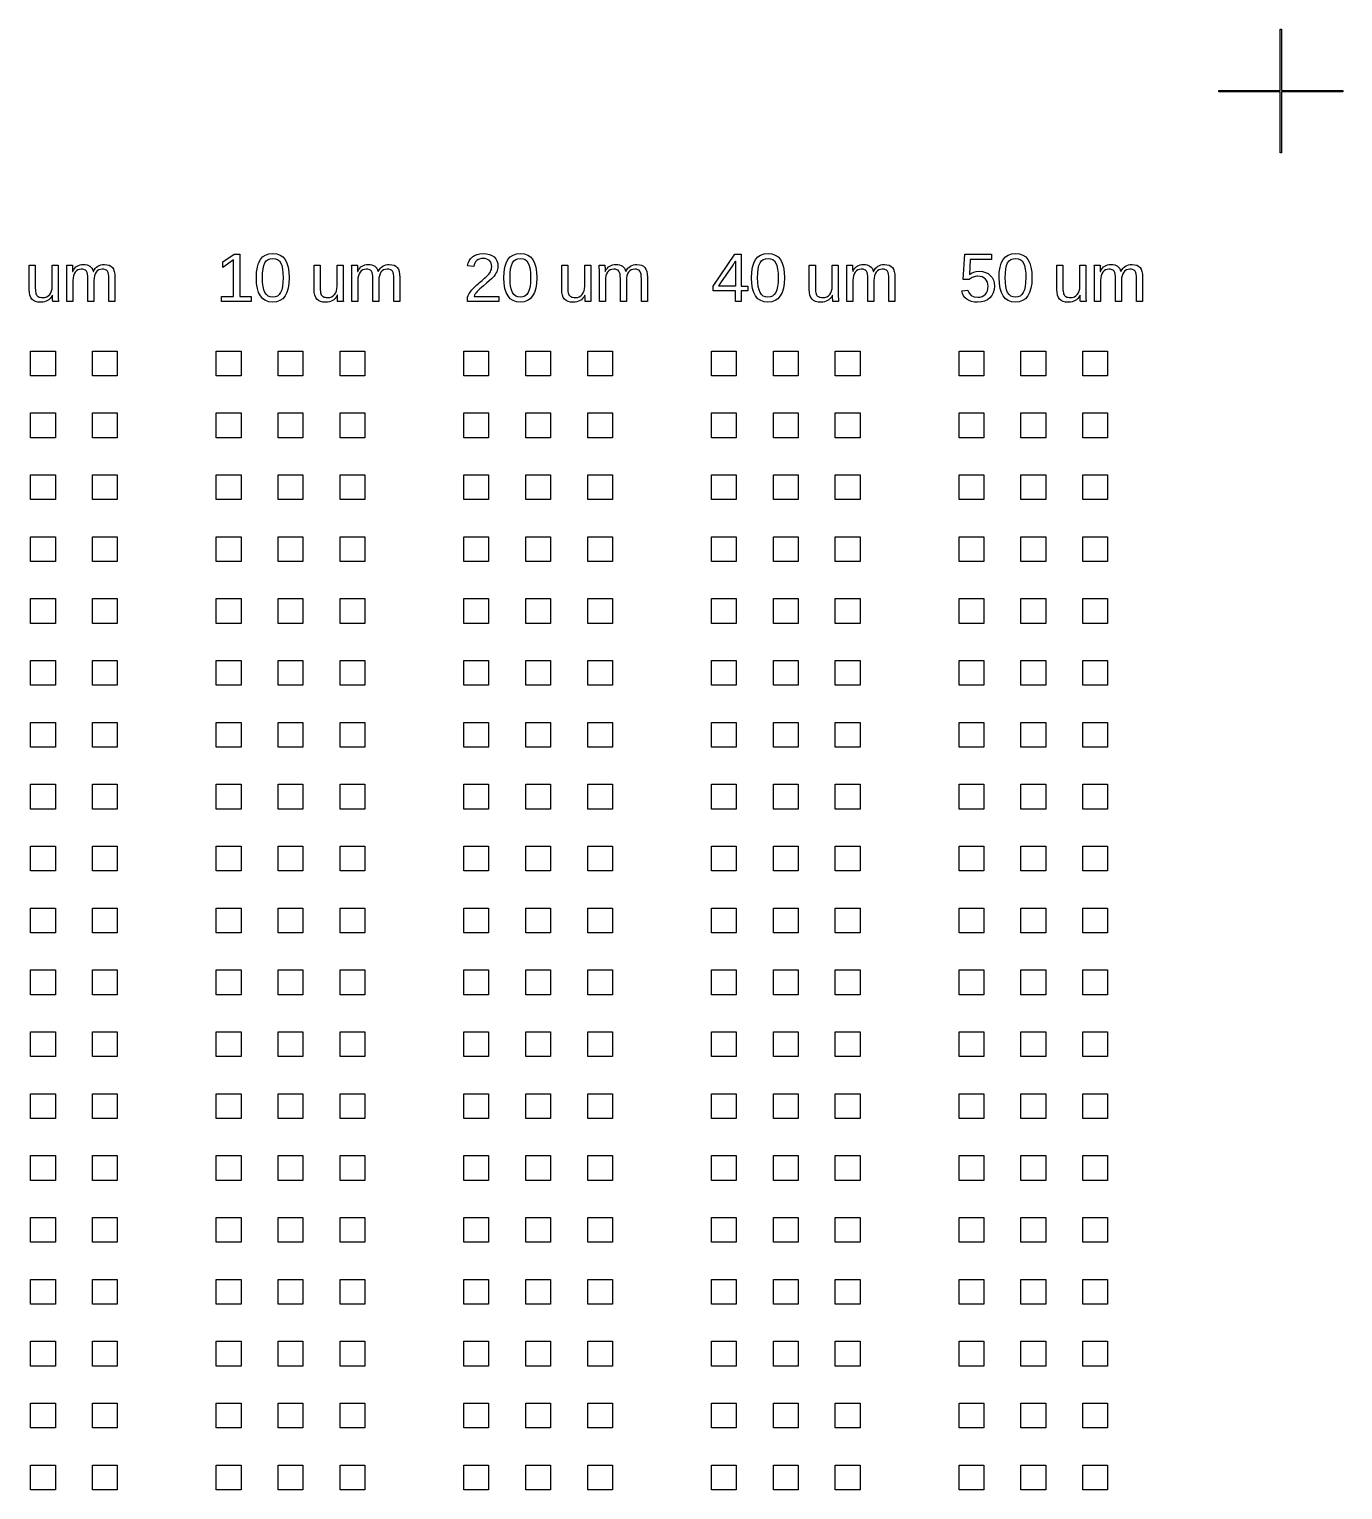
# Model space of a CAD drawing. Extents: x -21493 to 21493, y -12519 to 35265.
# Drawn here: x 10885 to 21493, y 23469 to 35265 of the extents above; entities that cross this region are included whole.
import ezdxf

# ---------------------------------------------------------------- set-up
doc = ezdxf.new("R2010")
doc.units = 0
doc.layers.add('L0D0_0', color=1, linetype='CONTINUOUS')

msp = doc.modelspace()

# ---------------------------------------------------------------- linework, layer by layer
at = {"layer": 'L0D0_0'}
for points in [[(20987.862, 34265.431), (20987.862, 34760.263), (20493.031, 34760.263), (20493.031, 34770.259), (20987.862, 34770.259), (20987.862, 35265.09), (20997.858, 35265.09), (20997.858, 34770.259), (21492.689, 34770.259), (21492.689, 34760.263), (20997.858, 34760.263), (20997.858, 34265.431)], [(12438.069, 33065.84), (12438.069, 33107.323), (12535.438, 33107.323), (12535.438, 33401.323), (12449.165, 33339.747), (12449.165, 33385.829), (12539.537, 33447.91), (12584.519, 33447.91), (12584.519, 33107.323), (12677.587, 33107.323), (12677.587, 33065.84)], [(12851.131, 33060.439), (12820.24, 33063.538), (12793.448, 33072.938), (12770.755, 33088.629), (12752.162, 33110.624), (12737.768, 33138.512), (12727.373, 33172.301), (12721.174, 33211.79), (12719.074, 33257.074), (12721.073, 33303.157), (12727.172, 33343.145), (12737.168, 33376.934), (12751.263, 33404.524), (12769.659, 33426.015), (12792.751, 33441.412), (12820.441, 33450.606), (12852.827, 33453.605), (12884.319, 33450.509), (12911.51, 33441.211), (12934.202, 33425.717), (12952.493, 33404.024), (12966.492, 33376.232), (12976.589, 33342.443), (12982.586, 33302.758), (12984.586, 33257.074), (12982.486, 33211.987), (12976.186, 33172.604), (12965.589, 33138.916), (12950.797, 33110.822), (12931.901, 33088.831), (12909.011, 33073.034), (12882.118, 33063.538)], [(12851.731, 33100.326), (12831.538, 33102.628), (12814.242, 33109.726), (12799.849, 33121.519), (12788.349, 33138.013), (12779.655, 33159.508), (12773.456, 33186.598), (12769.756, 33219.085), (12768.458, 33257.074), (12769.659, 33295.962), (12773.355, 33329.05), (12779.554, 33356.14), (12788.152, 33377.434), (12799.546, 33393.427), (12814.141, 33404.923), (12831.836, 33411.722), (12852.827, 33414.02), (12873.223, 33411.722), (12890.518, 33404.725), (12904.71, 33393.129), (12915.806, 33376.934), (12924.206, 33355.438), (12930.204, 33328.348), (12933.803, 33295.559), (12935, 33257.074), (12933.703, 33219.787), (12930.002, 33187.598), (12923.707, 33160.604), (12914.908, 33138.815), (12903.412, 33121.918), (12889.115, 33109.923), (12871.824, 33102.724)], [(14422.993, 33065.84), (14422.993, 33100.326), (14430.293, 33115.723), (14438.39, 33130.117), (14447.185, 33143.712), (14456.782, 33156.308), (14466.879, 33168.106), (14477.278, 33179.399), (14487.875, 33190.097), (14498.669, 33200.194), (14509.664, 33209.891), (14520.563, 33219.186), (14531.458, 33228.082), (14542.256, 33236.679), (14552.752, 33245.079), (14562.748, 33253.475), (14572.244, 33261.871), (14581.14, 33270.271), (14589.439, 33278.868), (14596.835, 33287.562), (14603.434, 33296.462), (14609.234, 33305.559), (14613.929, 33315.055), (14617.231, 33325.249), (14619.23, 33335.946), (14619.927, 33347.345), (14618.73, 33362.137), (14615.328, 33375.233), (14609.532, 33386.627), (14601.434, 33396.128), (14591.338, 33403.726), (14579.443, 33409.123), (14565.747, 33412.42), (14550.253, 33413.52), (14535.356, 33412.42), (14521.76, 33409.223), (14509.664, 33403.923), (14498.87, 33396.527), (14489.773, 33387.228), (14482.776, 33376.132), (14477.875, 33363.439), (14475.077, 33348.941), (14425.194, 33353.54), (14429.692, 33375.334), (14437.689, 33394.725), (14449.088, 33411.819), (14464.082, 33426.515), (14482.075, 33438.413), (14502.369, 33446.809), (14525.162, 33451.908), (14550.253, 33453.605), (14577.444, 33451.908), (14601.334, 33446.809), (14621.83, 33438.313), (14639.02, 33426.414), (14652.616, 33411.319), (14662.313, 33393.427), (14668.114, 33372.633), (14670.113, 33348.941), (14669.411, 33337.844), (14667.513, 33326.748), (14664.413, 33315.752), (14659.915, 33304.757), (14654.216, 33293.761), (14647.319, 33282.766), (14639.121, 33271.77), (14629.726, 33260.871), (14617.327, 33248.376), (14600.435, 33232.781), (14578.943, 33214.289), (14552.95, 33192.797), (14538.157, 33180.298), (14524.961, 33168.505), (14513.365, 33157.307), (14503.268, 33146.812), (14494.771, 33136.614), (14487.472, 33126.719), (14481.474, 33116.92), (14476.778, 33107.323), (14676.01, 33107.323), (14676.01, 33065.84)], [(14850.448, 33060.439), (14819.561, 33063.538), (14792.77, 33072.938), (14770.077, 33088.629), (14751.484, 33110.624), (14737.09, 33138.512), (14726.691, 33172.301), (14720.496, 33211.79), (14718.396, 33257.074), (14720.395, 33303.157), (14726.494, 33343.145), (14736.49, 33376.934), (14750.585, 33404.524), (14768.977, 33426.015), (14792.068, 33441.412), (14819.759, 33450.606), (14852.149, 33453.605), (14883.637, 33450.509), (14910.827, 33441.211), (14933.52, 33425.717), (14951.815, 33404.024), (14965.81, 33376.232), (14975.906, 33342.443), (14981.904, 33302.758), (14983.903, 33257.074), (14981.803, 33211.987), (14975.507, 33172.604), (14964.911, 33138.916), (14950.114, 33110.822), (14931.223, 33088.831), (14908.328, 33073.034), (14881.44, 33063.538)], [(14851.049, 33100.326), (14830.855, 33102.628), (14813.564, 33109.726), (14799.166, 33121.519), (14787.671, 33138.013), (14778.973, 33159.508), (14772.778, 33186.598), (14769.077, 33219.085), (14767.78, 33257.074), (14768.977, 33295.962), (14772.677, 33329.05), (14778.876, 33356.14), (14787.469, 33377.434), (14798.868, 33393.427), (14813.463, 33404.923), (14831.158, 33411.722), (14852.149, 33414.02), (14872.54, 33411.722), (14889.836, 33404.725), (14904.032, 33393.129), (14915.128, 33376.934), (14923.524, 33355.438), (14929.522, 33328.348), (14933.121, 33295.559), (14934.322, 33257.074), (14933.02, 33219.787), (14929.324, 33187.598), (14923.024, 33160.604), (14914.229, 33138.815), (14902.734, 33121.918), (14888.437, 33109.923), (14871.142, 33102.724)], [(16587.257, 33065.84), (16587.257, 33152.309), (16407.22, 33152.309), (16407.22, 33190.294), (16582.062, 33447.91), (16633.344, 33447.91), (16633.344, 33190.895), (16687.024, 33190.895), (16687.024, 33152.309), (16633.344, 33152.309), (16633.344, 33065.84)], [(16452.206, 33190.895), (16456.503, 33196.296), (16471.199, 33216.389), (16569.067, 33360.638), (16571.066, 33363.637), (16573.465, 33367.635), (16576.363, 33372.633), (16579.66, 33378.534), (16582.759, 33384.229), (16585.061, 33388.53), (16586.56, 33391.428), (16587.257, 33392.927), (16587.257, 33190.895)], [(16849.77, 33060.439), (16818.879, 33063.538), (16792.091, 33072.938), (16769.399, 33088.629), (16750.805, 33110.624), (16736.408, 33138.512), (16726.013, 33172.301), (16719.814, 33211.79), (16717.714, 33257.074), (16719.713, 33303.157), (16725.811, 33343.145), (16735.807, 33376.934), (16749.902, 33404.524), (16768.298, 33426.015), (16791.39, 33441.412), (16819.081, 33450.606), (16851.471, 33453.605), (16882.958, 33450.509), (16910.149, 33441.211), (16932.842, 33425.717), (16951.137, 33404.024), (16965.131, 33376.232), (16975.228, 33342.443), (16981.226, 33302.758), (16983.225, 33257.074), (16981.125, 33211.987), (16974.829, 33172.604), (16964.233, 33138.916), (16949.436, 33110.822), (16930.544, 33088.831), (16907.65, 33073.034), (16880.758, 33063.538)], [(16850.371, 33100.326), (16830.177, 33102.628), (16812.881, 33109.726), (16798.488, 33121.519), (16786.993, 33138.013), (16778.294, 33159.508), (16772.095, 33186.598), (16768.399, 33219.085), (16767.097, 33257.074), (16768.298, 33295.962), (16771.994, 33329.05), (16778.194, 33356.14), (16786.791, 33377.434), (16798.186, 33393.427), (16812.781, 33404.923), (16830.475, 33411.722), (16851.471, 33414.02), (16871.862, 33411.722), (16889.158, 33404.725), (16903.354, 33393.129), (16914.446, 33376.934), (16922.846, 33355.438), (16928.843, 33328.348), (16932.443, 33295.559), (16933.64, 33257.074), (16932.342, 33219.787), (16928.642, 33187.598), (16922.346, 33160.604), (16913.547, 33138.815), (16902.052, 33121.918), (16887.759, 33109.923), (16870.463, 33102.724)], [(18543.693, 33060.439), (18518.304, 33061.841), (18495.41, 33066.239), (18475.216, 33073.534), (18457.522, 33083.732), (18442.528, 33096.727), (18430.734, 33112.321), (18421.834, 33130.415), (18415.937, 33151.31), (18465.321, 33157.009), (18476.115, 33132.116), (18492.911, 33114.421), (18515.805, 33103.825), (18544.793, 33100.326), (18563.387, 33101.725), (18579.88, 33106.223), (18594.177, 33113.623), (18606.374, 33124.018), (18616.067, 33137.013), (18623.069, 33152.209), (18627.164, 33169.605), (18628.567, 33189.198), (18627.164, 33206.393), (18622.968, 33221.887), (18615.971, 33235.583), (18606.172, 33247.578), (18594.076, 33257.272), (18579.981, 33264.172), (18563.887, 33268.368), (18545.894, 33269.771), (18536.196, 33269.368), (18526.801, 33268.171), (18517.703, 33266.272), (18509.005, 33263.572), (18500.408, 33259.871), (18491.911, 33255.176), (18483.415, 33249.275), (18474.817, 33242.378), (18427.135, 33242.378), (18439.827, 33447.91), (18657.055, 33447.91), (18657.055, 33406.422), (18484.313, 33406.422), (18477.018, 33285.265), (18493.81, 33295.861), (18512.605, 33303.556), (18533.298, 33308.155), (18555.89, 33309.654), (18582.682, 33307.558), (18606.571, 33301.359), (18627.664, 33291.061), (18645.858, 33276.566), (18660.453, 33258.771), (18670.949, 33238.481), (18677.249, 33215.587), (18679.349, 33190.294), (18677.047, 33161.705), (18670.352, 33136.316), (18659.054, 33114.123), (18643.359, 33095.131), (18623.665, 33079.935), (18600.473, 33069.137), (18573.883, 33062.539)], [(18849.092, 33060.439), (18818.201, 33063.538), (18791.409, 33072.938), (18768.716, 33088.629), (18750.123, 33110.624), (18735.73, 33138.512), (18725.33, 33172.301), (18719.135, 33211.79), (18717.035, 33257.074), (18719.035, 33303.157), (18725.133, 33343.145), (18735.129, 33376.934), (18749.224, 33404.524), (18767.616, 33426.015), (18790.712, 33441.412), (18818.402, 33450.606), (18850.789, 33453.605), (18882.28, 33450.509), (18909.471, 33441.211), (18932.164, 33425.717), (18950.455, 33404.024), (18964.449, 33376.232), (18974.546, 33342.443), (18980.543, 33302.758), (18982.543, 33257.074), (18980.447, 33211.987), (18974.147, 33172.604), (18963.55, 33138.916), (18948.758, 33110.822), (18929.862, 33088.831), (18906.972, 33073.034), (18880.079, 33063.538)], [(18849.688, 33100.326), (18829.495, 33102.628), (18812.203, 33109.726), (18797.806, 33121.519), (18786.31, 33138.013), (18777.616, 33159.508), (18771.417, 33186.598), (18767.717, 33219.085), (18766.419, 33257.074), (18767.616, 33295.962), (18771.316, 33329.05), (18777.515, 33356.14), (18786.113, 33377.434), (18797.507, 33393.427), (18812.102, 33404.923), (18829.797, 33411.722), (18850.789, 33414.02), (18871.184, 33411.722), (18888.475, 33404.725), (18902.671, 33393.129), (18913.768, 33376.934), (18922.163, 33355.438), (18928.161, 33328.348), (18931.76, 33295.559), (18932.962, 33257.074), (18931.664, 33219.787), (18927.964, 33187.598), (18921.664, 33160.604), (18912.869, 33138.815), (18901.373, 33121.918), (18887.077, 33109.923), (18869.781, 33102.724)], [(10977.868, 33060.439), (10955.372, 33061.938), (10936.082, 33066.44), (10919.987, 33073.937), (10907.19, 33084.433), (10897.396, 33098.327), (10890.398, 33116.223), (10886.198, 33138.013), (10884.8, 33163.704), (10884.8, 33359.239), (10933.881, 33359.239), (10933.881, 33173.2), (10934.28, 33159.508), (10935.38, 33147.509), (10937.182, 33137.013), (10939.58, 33128.218), (10942.877, 33120.818), (10946.977, 33114.421), (10951.975, 33109.226), (10957.775, 33105.127), (10964.772, 33102.027), (10973.168, 33099.826), (10983.063, 33098.528), (10994.361, 33098.129), (11011.056, 33099.629), (11025.949, 33104.127), (11038.944, 33111.725), (11050.04, 33122.221), (11058.94, 33135.514), (11065.236, 33151.108), (11069.037, 33169.004), (11070.335, 33189.198), (11070.335, 33359.239), (11119.118, 33359.239), (11119.118, 33128.516), (11119.219, 33105.324), (11119.517, 33087.23), (11120.017, 33074.034), (11120.819, 33065.84), (11074.636, 33065.84), (11074.535, 33066.839), (11074.434, 33068.339), (11074.232, 33070.439), (11074.136, 33073.135), (11074.035, 33076.235), (11073.833, 33079.532), (11073.636, 33083.131), (11073.434, 33086.831), (11073.233, 33091.531), (11073.035, 33098.029), (11072.733, 33106.126), (11072.536, 33116.021), (11071.733, 33116.021), (11062.939, 33101.926), (11053.539, 33090.032), (11043.543, 33080.435), (11032.749, 33073.034), (11021.052, 33067.537), (11007.956, 33063.538), (10993.563, 33061.241)], [(11188.897, 33065.84), (11188.897, 33296.659), (11188.796, 33319.751), (11188.493, 33337.945), (11187.994, 33351.041), (11187.296, 33359.239), (11233.379, 33359.239), (11233.48, 33358.34), (11233.681, 33356.74), (11233.778, 33354.64), (11233.979, 33351.94), (11234.08, 33348.844), (11234.278, 33345.543), (11234.378, 33342.044), (11234.58, 33338.248), (11234.777, 33333.548), (11235.08, 33327.05), (11235.277, 33318.953), (11235.58, 33309.058), (11236.378, 33309.058), (11244.475, 33323.552), (11253.274, 33335.547), (11262.569, 33345.245), (11272.468, 33352.439), (11283.161, 33357.841), (11295.06, 33361.637), (11307.954, 33363.939), (11322.049, 33364.737), (11337.845, 33363.838), (11351.941, 33361.339), (11364.234, 33357.24), (11374.831, 33351.44), (11383.73, 33343.745), (11391.227, 33334.148), (11397.225, 33322.653), (11401.824, 33309.058), (11402.622, 33309.058), (11410.619, 33322.85), (11419.418, 33334.547), (11429.015, 33344.144), (11439.309, 33351.641), (11450.708, 33357.341), (11463.203, 33361.44), (11476.798, 33363.838), (11491.591, 33364.737), (11512.284, 33363.137), (11529.979, 33358.639), (11544.574, 33351.142), (11556.271, 33340.545), (11565.065, 33326.551), (11571.365, 33308.654), (11575.162, 33286.961), (11576.464, 33261.371), (11576.464, 33065.84), (11528.181, 33065.84), (11528.181, 33251.875), (11527.48, 33271.468), (11525.279, 33287.864), (11521.583, 33300.96), (11516.484, 33310.754), (11509.487, 33317.852), (11500.188, 33322.951), (11488.491, 33325.95), (11474.497, 33326.95), (11459.402, 33325.551), (11446.008, 33321.053), (11434.513, 33313.652), (11424.714, 33303.257), (11416.919, 33290.162), (11411.421, 33274.567), (11408.019, 33256.474), (11406.923, 33235.881), (11406.923, 33065.84), (11358.635, 33065.84), (11358.635, 33251.875), (11357.938, 33271.468), (11355.737, 33287.864), (11352.138, 33300.96), (11347.039, 33310.754), (11340.042, 33317.852), (11330.647, 33322.951), (11319.05, 33325.95), (11304.955, 33326.95), (11290.159, 33325.551), (11277.063, 33321.053), (11265.568, 33313.556), (11255.672, 33303.157), (11247.676, 33289.96), (11241.976, 33274.366), (11238.578, 33256.373), (11237.478, 33235.881), (11237.478, 33065.84)], [(13278.783, 33060.439), (13256.292, 33061.938), (13236.997, 33066.44), (13221.004, 33073.937), (13208.206, 33084.433), (13198.412, 33098.327), (13191.415, 33116.223), (13187.215, 33138.013), (13185.816, 33163.704), (13185.816, 33359.239), (13234.897, 33359.239), (13234.897, 33173.2), (13235.2, 33159.508), (13236.3, 33147.509), (13238.098, 33137.013), (13240.597, 33128.218), (13243.797, 33120.818), (13247.993, 33114.421), (13252.894, 33109.226), (13258.791, 33105.127), (13265.687, 33102.027), (13274.087, 33099.826), (13283.983, 33098.528), (13295.377, 33098.129), (13312.072, 33099.629), (13326.869, 33104.127), (13339.864, 33111.725), (13350.96, 33122.221), (13359.856, 33135.514), (13366.156, 33151.108), (13370.053, 33169.004), (13371.254, 33189.198), (13371.254, 33359.239), (13420.138, 33359.239), (13420.138, 33128.516), (13420.235, 33105.324), (13420.537, 33087.23), (13421.037, 33074.034), (13421.734, 33065.84), (13375.652, 33065.84), (13375.45, 33066.839), (13375.349, 33068.339), (13375.253, 33070.439), (13375.051, 33073.135), (13374.95, 33076.235), (13374.753, 33079.532), (13374.551, 33083.131), (13374.451, 33086.831), (13374.152, 33091.531), (13373.951, 33098.029), (13373.753, 33106.126), (13373.451, 33116.021), (13372.653, 33116.021), (13363.955, 33101.926), (13354.459, 33090.032), (13344.463, 33080.435), (13333.765, 33073.034), (13321.972, 33067.537), (13308.973, 33063.538), (13294.579, 33061.241)], [(13489.913, 33065.84), (13489.913, 33296.659), (13489.812, 33319.751), (13489.413, 33337.945), (13488.913, 33351.041), (13488.212, 33359.239), (13534.298, 33359.239), (13534.496, 33358.34), (13534.597, 33356.74), (13534.697, 33354.64), (13534.899, 33351.94), (13534.996, 33348.844), (13535.197, 33345.543), (13535.399, 33342.044), (13535.596, 33338.248), (13535.798, 33333.548), (13535.995, 33327.05), (13536.298, 33318.953), (13536.495, 33309.058), (13537.297, 33309.058), (13545.496, 33323.552), (13554.19, 33335.547), (13563.488, 33345.245), (13573.384, 33352.439), (13584.081, 33357.841), (13595.975, 33361.637), (13608.97, 33363.939), (13623.065, 33364.737), (13638.862, 33363.838), (13652.856, 33361.339), (13665.154, 33357.24), (13675.75, 33351.44), (13684.747, 33343.745), (13692.244, 33334.148), (13698.241, 33322.653), (13702.739, 33309.058), (13703.542, 33309.058), (13711.538, 33322.85), (13720.333, 33334.547), (13729.93, 33344.144), (13740.325, 33351.641), (13751.623, 33357.341), (13764.118, 33361.44), (13777.714, 33363.838), (13792.51, 33364.737), (13813.204, 33363.137), (13830.898, 33358.639), (13845.59, 33351.142), (13857.186, 33340.545), (13865.985, 33326.551), (13872.382, 33308.654), (13876.183, 33286.961), (13877.38, 33261.371), (13877.38, 33065.84), (13829.096, 33065.84), (13829.096, 33251.875), (13828.399, 33271.468), (13826.198, 33287.864), (13822.599, 33300.96), (13817.5, 33310.754), (13810.503, 33317.852), (13801.108, 33322.951), (13789.411, 33325.95), (13775.416, 33326.95), (13760.321, 33325.551), (13747.024, 33321.053), (13735.428, 33313.652), (13725.634, 33303.257), (13717.935, 33290.162), (13712.336, 33274.567), (13709.039, 33256.474), (13707.939, 33235.881), (13707.939, 33065.84), (13659.656, 33065.84), (13659.656, 33251.875), (13658.854, 33271.468), (13656.754, 33287.864), (13653.058, 33300.96), (13647.959, 33310.754), (13640.962, 33317.852), (13631.663, 33322.951), (13619.97, 33325.95), (13605.971, 33326.95), (13591.179, 33325.551), (13577.983, 33321.053), (13566.487, 33313.556), (13556.588, 33303.157), (13548.591, 33289.96), (13542.992, 33274.366), (13539.494, 33256.373), (13538.398, 33235.881), (13538.398, 33065.84)], [(15278.105, 33060.439), (15255.614, 33061.938), (15236.319, 33066.44), (15220.325, 33073.937), (15207.528, 33084.433), (15197.734, 33098.327), (15190.732, 33116.223), (15186.536, 33138.013), (15185.138, 33163.704), (15185.138, 33359.239), (15234.219, 33359.239), (15234.219, 33173.2), (15234.517, 33159.508), (15235.618, 33147.509), (15237.419, 33137.013), (15239.918, 33128.218), (15243.115, 33120.818), (15247.315, 33114.421), (15252.212, 33109.226), (15258.113, 33105.127), (15265.009, 33102.027), (15273.405, 33099.826), (15283.304, 33098.528), (15294.699, 33098.129), (15311.394, 33099.629), (15326.186, 33104.127), (15339.185, 33111.725), (15350.282, 33122.221), (15359.177, 33135.514), (15365.473, 33151.108), (15369.375, 33169.004), (15370.572, 33189.198), (15370.572, 33359.239), (15419.456, 33359.239), (15419.456, 33128.516), (15419.557, 33105.324), (15419.855, 33087.23), (15420.355, 33074.034), (15421.056, 33065.84), (15374.969, 33065.84), (15374.772, 33066.839), (15374.671, 33068.339), (15374.57, 33070.439), (15374.373, 33073.135), (15374.272, 33076.235), (15374.071, 33079.532), (15373.873, 33083.131), (15373.772, 33086.831), (15373.47, 33091.531), (15373.273, 33098.029), (15373.071, 33106.126), (15372.773, 33116.021), (15371.971, 33116.021), (15363.277, 33101.926), (15353.78, 33090.032), (15343.78, 33080.435), (15333.087, 33073.034), (15321.289, 33067.537), (15308.294, 33063.538), (15293.901, 33061.241)], [(15489.235, 33065.84), (15489.235, 33296.659), (15489.134, 33319.751), (15488.731, 33337.945), (15488.231, 33351.041), (15487.534, 33359.239), (15533.616, 33359.239), (15533.818, 33358.34), (15533.918, 33356.74), (15534.019, 33354.64), (15534.217, 33351.94), (15534.317, 33348.844), (15534.519, 33345.543), (15534.716, 33342.044), (15534.918, 33338.248), (15535.115, 33333.548), (15535.317, 33327.05), (15535.615, 33318.953), (15535.817, 33309.058), (15536.615, 33309.058), (15544.813, 33323.552), (15553.511, 33335.547), (15562.806, 33345.245), (15572.705, 33352.439), (15583.399, 33357.841), (15595.297, 33361.637), (15608.292, 33363.939), (15622.387, 33364.737), (15638.183, 33363.838), (15652.178, 33361.339), (15664.471, 33357.24), (15675.068, 33351.44), (15684.064, 33343.745), (15691.565, 33334.148), (15697.563, 33322.653), (15702.061, 33309.058), (15702.859, 33309.058), (15710.856, 33322.85), (15719.655, 33334.547), (15729.252, 33344.144), (15739.647, 33351.641), (15750.945, 33357.341), (15763.44, 33361.44), (15777.035, 33363.838), (15791.828, 33364.737), (15812.521, 33363.137), (15830.216, 33358.639), (15844.912, 33351.142), (15856.508, 33340.545), (15865.303, 33326.551), (15871.703, 33308.654), (15875.5, 33286.961), (15876.701, 33261.371), (15876.701, 33065.84), (15828.418, 33065.84), (15828.418, 33251.875), (15827.717, 33271.468), (15825.52, 33287.864), (15821.921, 33300.96), (15816.822, 33310.754), (15809.825, 33317.852), (15800.425, 33322.951), (15788.732, 33325.95), (15774.734, 33326.95), (15759.639, 33325.551), (15746.346, 33321.053), (15734.75, 33313.652), (15724.951, 33303.257), (15717.257, 33290.162), (15711.658, 33274.567), (15708.357, 33256.474), (15707.257, 33235.881), (15707.257, 33065.84), (15658.973, 33065.84), (15658.973, 33251.875), (15658.175, 33271.468), (15656.075, 33287.864), (15652.375, 33300.96), (15647.281, 33310.754), (15640.279, 33317.852), (15630.985, 33322.951), (15619.288, 33325.95), (15605.293, 33326.95), (15590.497, 33325.551), (15577.304, 33321.053), (15565.805, 33313.556), (15555.91, 33303.157), (15547.913, 33289.96), (15542.314, 33274.366), (15538.816, 33256.373), (15537.715, 33235.881), (15537.715, 33065.84)], [(17277.422, 33060.439), (17254.931, 33061.938), (17235.637, 33066.44), (17219.643, 33073.937), (17206.85, 33084.433), (17197.051, 33098.327), (17190.054, 33116.223), (17185.854, 33138.013), (17184.455, 33163.704), (17184.455, 33359.239), (17233.541, 33359.239), (17233.541, 33173.2), (17233.839, 33159.508), (17234.939, 33147.509), (17236.737, 33137.013), (17239.236, 33128.218), (17242.436, 33120.818), (17246.636, 33114.421), (17251.534, 33109.226), (17257.43, 33105.127), (17264.327, 33102.027), (17272.727, 33099.826), (17282.622, 33098.528), (17294.021, 33098.129), (17310.712, 33099.629), (17325.508, 33104.127), (17338.503, 33111.725), (17349.599, 33122.221), (17358.495, 33135.514), (17364.795, 33151.108), (17368.693, 33169.004), (17369.894, 33189.198), (17369.894, 33359.239), (17418.778, 33359.239), (17418.778, 33128.516), (17418.874, 33105.324), (17419.177, 33087.23), (17419.676, 33074.034), (17420.378, 33065.84), (17374.291, 33065.84), (17374.09, 33066.839), (17373.993, 33068.339), (17373.892, 33070.439), (17373.691, 33073.135), (17373.59, 33076.235), (17373.392, 33079.532), (17373.191, 33083.131), (17373.09, 33086.831), (17372.792, 33091.531), (17372.59, 33098.029), (17372.393, 33106.126), (17372.09, 33116.021), (17371.292, 33116.021), (17362.594, 33101.926), (17353.098, 33090.032), (17343.102, 33080.435), (17332.405, 33073.034), (17320.611, 33067.537), (17307.616, 33063.538), (17293.219, 33061.241)], [(17488.552, 33065.84), (17488.552, 33296.659), (17488.451, 33319.751), (17488.052, 33337.945), (17487.553, 33351.041), (17486.851, 33359.239), (17532.938, 33359.239), (17533.139, 33358.34), (17533.236, 33356.74), (17533.337, 33354.64), (17533.538, 33351.94), (17533.639, 33348.844), (17533.837, 33345.543), (17534.038, 33342.044), (17534.236, 33338.248), (17534.437, 33333.548), (17534.639, 33327.05), (17534.937, 33318.953), (17535.139, 33309.058), (17535.937, 33309.058), (17544.135, 33323.552), (17552.829, 33335.547), (17562.128, 33345.245), (17572.023, 33352.439), (17582.72, 33357.841), (17594.615, 33361.637), (17607.614, 33363.939), (17621.709, 33364.737), (17637.501, 33363.838), (17651.495, 33361.339), (17663.793, 33357.24), (17674.39, 33351.44), (17683.386, 33343.745), (17690.883, 33334.148), (17696.881, 33322.653), (17701.379, 33309.058), (17702.181, 33309.058), (17710.178, 33322.85), (17718.973, 33334.547), (17728.57, 33344.144), (17738.969, 33351.641), (17750.263, 33357.341), (17762.758, 33361.44), (17776.353, 33363.838), (17791.15, 33364.737), (17811.843, 33363.137), (17829.538, 33358.639), (17844.233, 33351.142), (17855.83, 33340.545), (17864.624, 33326.551), (17871.021, 33308.654), (17874.822, 33286.961), (17876.019, 33261.371), (17876.019, 33065.84), (17827.736, 33065.84), (17827.736, 33251.875), (17827.039, 33271.468), (17824.838, 33287.864), (17821.238, 33300.96), (17816.14, 33310.754), (17809.142, 33317.852), (17799.747, 33322.951), (17788.05, 33325.95), (17774.056, 33326.95), (17758.961, 33325.551), (17745.664, 33321.053), (17734.067, 33313.652), (17724.273, 33303.257), (17716.574, 33290.162), (17710.976, 33274.567), (17707.679, 33256.474), (17706.578, 33235.881), (17706.578, 33065.84), (17658.295, 33065.84), (17658.295, 33251.875), (17657.497, 33271.468), (17655.397, 33287.864), (17651.697, 33300.96), (17646.598, 33310.754), (17639.601, 33317.852), (17630.306, 33322.951), (17618.609, 33325.95), (17604.615, 33326.95), (17589.818, 33325.551), (17576.622, 33321.053), (17565.127, 33313.556), (17555.231, 33303.157), (17547.235, 33289.96), (17541.636, 33274.366), (17538.137, 33256.373), (17537.037, 33235.881), (17537.037, 33065.84)], [(19276.744, 33060.439), (19254.253, 33061.938), (19234.958, 33066.44), (19218.965, 33073.937), (19206.167, 33084.433), (19196.373, 33098.327), (19189.376, 33116.223), (19185.176, 33138.013), (19183.777, 33163.704), (19183.777, 33359.239), (19232.858, 33359.239), (19232.858, 33173.2), (19233.161, 33159.508), (19234.257, 33147.509), (19236.059, 33137.013), (19238.558, 33128.218), (19241.758, 33120.818), (19245.954, 33114.421), (19250.851, 33109.226), (19256.752, 33105.127), (19263.649, 33102.027), (19272.044, 33099.826), (19281.944, 33098.528), (19293.338, 33098.129), (19310.033, 33099.629), (19324.83, 33104.127), (19337.825, 33111.725), (19348.921, 33122.221), (19357.817, 33135.514), (19364.117, 33151.108), (19368.014, 33169.004), (19369.211, 33189.198), (19369.211, 33359.239), (19418.095, 33359.239), (19418.095, 33128.516), (19418.196, 33105.324), (19418.494, 33087.23), (19418.998, 33074.034), (19419.695, 33065.84), (19373.613, 33065.84), (19373.411, 33066.839), (19373.311, 33068.339), (19373.21, 33070.439), (19373.012, 33073.135), (19372.912, 33076.235), (19372.71, 33079.532), (19372.513, 33083.131), (19372.412, 33086.831), (19372.114, 33091.531), (19371.912, 33098.029), (19371.71, 33106.126), (19371.412, 33116.021), (19370.614, 33116.021), (19361.916, 33101.926), (19352.42, 33090.032), (19342.424, 33080.435), (19331.726, 33073.034), (19319.929, 33067.537), (19306.934, 33063.538), (19292.54, 33061.241)], [(19487.874, 33065.84), (19487.874, 33296.659), (19487.773, 33319.751), (19487.374, 33337.945), (19486.874, 33351.041), (19486.173, 33359.239), (19532.26, 33359.239), (19532.457, 33358.34), (19532.558, 33356.74), (19532.659, 33354.64), (19532.856, 33351.94), (19532.957, 33348.844), (19533.158, 33345.543), (19533.356, 33342.044), (19533.557, 33338.248), (19533.759, 33333.548), (19533.956, 33327.05), (19534.259, 33318.953), (19534.456, 33309.058), (19535.258, 33309.058), (19543.453, 33323.552), (19552.151, 33335.547), (19561.45, 33345.245), (19571.345, 33352.439), (19582.042, 33357.841), (19593.937, 33361.637), (19606.931, 33363.939), (19621.027, 33364.737), (19636.823, 33363.838), (19650.817, 33361.339), (19663.115, 33357.24), (19673.711, 33351.44), (19682.708, 33343.745), (19690.205, 33334.148), (19696.202, 33322.653), (19700.701, 33309.058), (19701.499, 33309.058), (19709.495, 33322.85), (19718.294, 33334.547), (19727.891, 33344.144), (19738.286, 33351.641), (19749.584, 33357.341), (19762.079, 33361.44), (19775.675, 33363.838), (19790.471, 33364.737), (19811.165, 33363.137), (19828.855, 33358.639), (19843.551, 33351.142), (19855.147, 33340.545), (19863.946, 33326.551), (19870.343, 33308.654), (19874.14, 33286.961), (19875.341, 33261.371), (19875.341, 33065.84), (19827.058, 33065.84), (19827.058, 33251.875), (19826.356, 33271.468), (19824.16, 33287.864), (19820.56, 33300.96), (19815.461, 33310.754), (19808.464, 33317.852), (19799.069, 33322.951), (19787.372, 33325.95), (19773.377, 33326.95), (19758.283, 33325.551), (19744.985, 33321.053), (19733.389, 33313.652), (19723.591, 33303.257), (19715.896, 33290.162), (19710.298, 33274.567), (19706.996, 33256.474), (19705.9, 33235.881), (19705.9, 33065.84), (19657.617, 33065.84), (19657.617, 33251.875), (19656.815, 33271.468), (19654.715, 33287.864), (19651.019, 33300.96), (19645.92, 33310.754), (19638.923, 33317.852), (19629.624, 33322.951), (19617.927, 33325.95), (19603.933, 33326.95), (19589.14, 33325.551), (19575.944, 33321.053), (19564.448, 33313.556), (19554.549, 33303.157), (19546.552, 33289.96), (19540.954, 33274.366), (19537.455, 33256.373), (19536.355, 33235.881), (19536.355, 33065.84)], [(10896.295, 32466.042), (10896.295, 32665.975), (11096.228, 32665.975), (11096.228, 32466.042)], [(11396.125, 32466.042), (11396.125, 32665.975), (11596.057, 32665.975), (11596.057, 32466.042)], [(12395.783, 32466.042), (12395.783, 32665.975), (12595.716, 32665.975), (12595.716, 32466.042)], [(12895.613, 32466.042), (12895.613, 32665.975), (13095.545, 32665.975), (13095.545, 32466.042)], [(13395.446, 32466.042), (13395.446, 32665.975), (13595.375, 32665.975), (13595.375, 32466.042)], [(14395.105, 32466.042), (14395.105, 32665.975), (14595.038, 32665.975), (14595.038, 32466.042)], [(14894.935, 32466.042), (14894.935, 32665.975), (15094.867, 32665.975), (15094.867, 32466.042)], [(15394.764, 32466.042), (15394.764, 32665.975), (15594.697, 32665.975), (15594.697, 32466.042)], [(16394.423, 32466.042), (16394.423, 32665.975), (16594.355, 32665.975), (16594.355, 32466.042)], [(16894.256, 32466.042), (16894.256, 32665.975), (17094.185, 32665.975), (17094.185, 32466.042)], [(17394.086, 32466.042), (17394.086, 32665.975), (17594.018, 32665.975), (17594.018, 32466.042)], [(18393.745, 32466.042), (18393.745, 32665.975), (18593.677, 32665.975), (18593.677, 32466.042)], [(18893.574, 32466.042), (18893.574, 32665.975), (19093.507, 32665.975), (19093.507, 32466.042)], [(19393.403, 32466.042), (19393.403, 32665.975), (19593.336, 32665.975), (19593.336, 32466.042)], [(10896.295, 31966.213), (10896.295, 32166.145), (11096.228, 32166.145), (11096.228, 31966.213)], [(11396.125, 31966.213), (11396.125, 32166.145), (11596.057, 32166.145), (11596.057, 31966.213)], [(12395.783, 31966.213), (12395.783, 32166.145), (12595.716, 32166.145), (12595.716, 31966.213)], [(12895.613, 31966.213), (12895.613, 32166.145), (13095.545, 32166.145), (13095.545, 31966.213)], [(13395.446, 31966.213), (13395.446, 32166.145), (13595.375, 32166.145), (13595.375, 31966.213)], [(14395.105, 31966.213), (14395.105, 32166.145), (14595.038, 32166.145), (14595.038, 31966.213)], [(14894.935, 31966.213), (14894.935, 32166.145), (15094.867, 32166.145), (15094.867, 31966.213)], [(15394.764, 31966.213), (15394.764, 32166.145), (15594.697, 32166.145), (15594.697, 31966.213)], [(16394.423, 31966.213), (16394.423, 32166.145), (16594.355, 32166.145), (16594.355, 31966.213)], [(16894.256, 31966.213), (16894.256, 32166.145), (17094.185, 32166.145), (17094.185, 31966.213)], [(17394.086, 31966.213), (17394.086, 32166.145), (17594.018, 32166.145), (17594.018, 31966.213)], [(18393.745, 31966.213), (18393.745, 32166.145), (18593.677, 32166.145), (18593.677, 31966.213)], [(18893.574, 31966.213), (18893.574, 32166.145), (19093.507, 32166.145), (19093.507, 31966.213)], [(19393.403, 31966.213), (19393.403, 32166.145), (19593.336, 32166.145), (19593.336, 31966.213)], [(10896.295, 31466.383), (10896.295, 31666.316), (11096.228, 31666.316), (11096.228, 31466.383)], [(11396.125, 31466.383), (11396.125, 31666.316), (11596.057, 31666.316), (11596.057, 31466.383)], [(12395.783, 31466.383), (12395.783, 31666.316), (12595.716, 31666.316), (12595.716, 31466.383)], [(12895.613, 31466.383), (12895.613, 31666.316), (13095.545, 31666.316), (13095.545, 31466.383)], [(13395.446, 31466.383), (13395.446, 31666.316), (13595.375, 31666.316), (13595.375, 31466.383)], [(14395.105, 31466.383), (14395.105, 31666.316), (14595.038, 31666.316), (14595.038, 31466.383)], [(14894.935, 31466.383), (14894.935, 31666.316), (15094.867, 31666.316), (15094.867, 31466.383)], [(15394.764, 31466.383), (15394.764, 31666.316), (15594.697, 31666.316), (15594.697, 31466.383)], [(16394.423, 31466.383), (16394.423, 31666.316), (16594.355, 31666.316), (16594.355, 31466.383)], [(16894.256, 31466.383), (16894.256, 31666.316), (17094.185, 31666.316), (17094.185, 31466.383)], [(17394.086, 31466.383), (17394.086, 31666.316), (17594.018, 31666.316), (17594.018, 31466.383)], [(18393.745, 31466.383), (18393.745, 31666.316), (18593.677, 31666.316), (18593.677, 31466.383)], [(18893.574, 31466.383), (18893.574, 31666.316), (19093.507, 31666.316), (19093.507, 31466.383)], [(19393.403, 31466.383), (19393.403, 31666.316), (19593.336, 31666.316), (19593.336, 31466.383)], [(10896.295, 30966.554), (10896.295, 31166.486), (11096.228, 31166.486), (11096.228, 30966.554)], [(11396.125, 30966.554), (11396.125, 31166.486), (11596.057, 31166.486), (11596.057, 30966.554)], [(12395.783, 30966.554), (12395.783, 31166.486), (12595.716, 31166.486), (12595.716, 30966.554)], [(12895.613, 30966.554), (12895.613, 31166.486), (13095.545, 31166.486), (13095.545, 30966.554)], [(13395.446, 30966.554), (13395.446, 31166.486), (13595.375, 31166.486), (13595.375, 30966.554)], [(14395.105, 30966.554), (14395.105, 31166.486), (14595.038, 31166.486), (14595.038, 30966.554)], [(14894.935, 30966.554), (14894.935, 31166.486), (15094.867, 31166.486), (15094.867, 30966.554)], [(15394.764, 30966.554), (15394.764, 31166.486), (15594.697, 31166.486), (15594.697, 30966.554)], [(16394.423, 30966.554), (16394.423, 31166.486), (16594.355, 31166.486), (16594.355, 30966.554)], [(16894.256, 30966.554), (16894.256, 31166.486), (17094.185, 31166.486), (17094.185, 30966.554)], [(17394.086, 30966.554), (17394.086, 31166.486), (17594.018, 31166.486), (17594.018, 30966.554)], [(18393.745, 30966.554), (18393.745, 31166.486), (18593.677, 31166.486), (18593.677, 30966.554)], [(18893.574, 30966.554), (18893.574, 31166.486), (19093.507, 31166.486), (19093.507, 30966.554)], [(19393.403, 30966.554), (19393.403, 31166.486), (19593.336, 31166.486), (19593.336, 30966.554)], [(10896.295, 30466.724), (10896.295, 30666.653), (11096.228, 30666.653), (11096.228, 30466.724)], [(11396.125, 30466.724), (11396.125, 30666.653), (11596.057, 30666.653), (11596.057, 30466.724)], [(12395.783, 30466.724), (12395.783, 30666.653), (12595.716, 30666.653), (12595.716, 30466.724)], [(12895.613, 30466.724), (12895.613, 30666.653), (13095.545, 30666.653), (13095.545, 30466.724)], [(13395.446, 30466.724), (13395.446, 30666.653), (13595.375, 30666.653), (13595.375, 30466.724)], [(14395.105, 30466.724), (14395.105, 30666.653), (14595.038, 30666.653), (14595.038, 30466.724)], [(14894.935, 30466.724), (14894.935, 30666.653), (15094.867, 30666.653), (15094.867, 30466.724)], [(15394.764, 30466.724), (15394.764, 30666.653), (15594.697, 30666.653), (15594.697, 30466.724)], [(16394.423, 30466.724), (16394.423, 30666.653), (16594.355, 30666.653), (16594.355, 30466.724)], [(16894.256, 30466.724), (16894.256, 30666.653), (17094.185, 30666.653), (17094.185, 30466.724)], [(17394.086, 30466.724), (17394.086, 30666.653), (17594.018, 30666.653), (17594.018, 30466.724)], [(18393.745, 30466.724), (18393.745, 30666.653), (18593.677, 30666.653), (18593.677, 30466.724)], [(18893.574, 30466.724), (18893.574, 30666.653), (19093.507, 30666.653), (19093.507, 30466.724)], [(19393.403, 30466.724), (19393.403, 30666.653), (19593.336, 30666.653), (19593.336, 30466.724)], [(10896.295, 29966.891), (10896.295, 30166.823), (11096.228, 30166.823), (11096.228, 29966.891)], [(11396.125, 29966.891), (11396.125, 30166.823), (11596.057, 30166.823), (11596.057, 29966.891)], [(12395.783, 29966.891), (12395.783, 30166.823), (12595.716, 30166.823), (12595.716, 29966.891)], [(12895.613, 29966.891), (12895.613, 30166.823), (13095.545, 30166.823), (13095.545, 29966.891)], [(13395.446, 29966.891), (13395.446, 30166.823), (13595.375, 30166.823), (13595.375, 29966.891)], [(14395.105, 29966.891), (14395.105, 30166.823), (14595.038, 30166.823), (14595.038, 29966.891)], [(14894.935, 29966.891), (14894.935, 30166.823), (15094.867, 30166.823), (15094.867, 29966.891)], [(15394.764, 29966.891), (15394.764, 30166.823), (15594.697, 30166.823), (15594.697, 29966.891)], [(16394.423, 29966.891), (16394.423, 30166.823), (16594.355, 30166.823), (16594.355, 29966.891)], [(16894.256, 29966.891), (16894.256, 30166.823), (17094.185, 30166.823), (17094.185, 29966.891)], [(17394.086, 29966.891), (17394.086, 30166.823), (17594.018, 30166.823), (17594.018, 29966.891)], [(18393.745, 29966.891), (18393.745, 30166.823), (18593.677, 30166.823), (18593.677, 29966.891)], [(18893.574, 29966.891), (18893.574, 30166.823), (19093.507, 30166.823), (19093.507, 29966.891)], [(19393.403, 29966.891), (19393.403, 30166.823), (19593.336, 30166.823), (19593.336, 29966.891)], [(10896.295, 29467.061), (10896.295, 29666.994), (11096.228, 29666.994), (11096.228, 29467.061)], [(11396.125, 29467.061), (11396.125, 29666.994), (11596.057, 29666.994), (11596.057, 29467.061)], [(12395.783, 29467.061), (12395.783, 29666.994), (12595.716, 29666.994), (12595.716, 29467.061)], [(12895.613, 29467.061), (12895.613, 29666.994), (13095.545, 29666.994), (13095.545, 29467.061)], [(13395.446, 29467.061), (13395.446, 29666.994), (13595.375, 29666.994), (13595.375, 29467.061)], [(14395.105, 29467.061), (14395.105, 29666.994), (14595.038, 29666.994), (14595.038, 29467.061)], [(14894.935, 29467.061), (14894.935, 29666.994), (15094.867, 29666.994), (15094.867, 29467.061)], [(15394.764, 29467.061), (15394.764, 29666.994), (15594.697, 29666.994), (15594.697, 29467.061)], [(16394.423, 29467.061), (16394.423, 29666.994), (16594.355, 29666.994), (16594.355, 29467.061)], [(16894.256, 29467.061), (16894.256, 29666.994), (17094.185, 29666.994), (17094.185, 29467.061)], [(17394.086, 29467.061), (17394.086, 29666.994), (17594.018, 29666.994), (17594.018, 29467.061)], [(18393.745, 29467.061), (18393.745, 29666.994), (18593.677, 29666.994), (18593.677, 29467.061)], [(18893.574, 29467.061), (18893.574, 29666.994), (19093.507, 29666.994), (19093.507, 29467.061)], [(19393.403, 29467.061), (19393.403, 29666.994), (19593.336, 29666.994), (19593.336, 29467.061)], [(10896.295, 28967.232), (10896.295, 29167.165), (11096.228, 29167.165), (11096.228, 28967.232)], [(11396.125, 28967.232), (11396.125, 29167.165), (11596.057, 29167.165), (11596.057, 28967.232)], [(12395.783, 28967.232), (12395.783, 29167.165), (12595.716, 29167.165), (12595.716, 28967.232)], [(12895.613, 28967.232), (12895.613, 29167.165), (13095.545, 29167.165), (13095.545, 28967.232)], [(13395.446, 28967.232), (13395.446, 29167.165), (13595.375, 29167.165), (13595.375, 28967.232)], [(14395.105, 28967.232), (14395.105, 29167.165), (14595.038, 29167.165), (14595.038, 28967.232)], [(14894.935, 28967.232), (14894.935, 29167.165), (15094.867, 29167.165), (15094.867, 28967.232)], [(15394.764, 28967.232), (15394.764, 29167.165), (15594.697, 29167.165), (15594.697, 28967.232)], [(16394.423, 28967.232), (16394.423, 29167.165), (16594.355, 29167.165), (16594.355, 28967.232)], [(16894.256, 28967.232), (16894.256, 29167.165), (17094.185, 29167.165), (17094.185, 28967.232)], [(17394.086, 28967.232), (17394.086, 29167.165), (17594.018, 29167.165), (17594.018, 28967.232)], [(18393.745, 28967.232), (18393.745, 29167.165), (18593.677, 29167.165), (18593.677, 28967.232)], [(18893.574, 28967.232), (18893.574, 29167.165), (19093.507, 29167.165), (19093.507, 28967.232)], [(19393.403, 28967.232), (19393.403, 29167.165), (19593.336, 29167.165), (19593.336, 28967.232)], [(10896.295, 28467.403), (10896.295, 28667.335), (11096.228, 28667.335), (11096.228, 28467.403)], [(11396.125, 28467.403), (11396.125, 28667.335), (11596.057, 28667.335), (11596.057, 28467.403)], [(12395.783, 28467.403), (12395.783, 28667.335), (12595.716, 28667.335), (12595.716, 28467.403)], [(12895.613, 28467.403), (12895.613, 28667.335), (13095.545, 28667.335), (13095.545, 28467.403)], [(13395.446, 28467.403), (13395.446, 28667.335), (13595.375, 28667.335), (13595.375, 28467.403)], [(14395.105, 28467.403), (14395.105, 28667.335), (14595.038, 28667.335), (14595.038, 28467.403)], [(14894.935, 28467.403), (14894.935, 28667.335), (15094.867, 28667.335), (15094.867, 28467.403)], [(15394.764, 28467.403), (15394.764, 28667.335), (15594.697, 28667.335), (15594.697, 28467.403)], [(16394.423, 28467.403), (16394.423, 28667.335), (16594.355, 28667.335), (16594.355, 28467.403)], [(16894.256, 28467.403), (16894.256, 28667.335), (17094.185, 28667.335), (17094.185, 28467.403)], [(17394.086, 28467.403), (17394.086, 28667.335), (17594.018, 28667.335), (17594.018, 28467.403)], [(18393.745, 28467.403), (18393.745, 28667.335), (18593.677, 28667.335), (18593.677, 28467.403)], [(18893.574, 28467.403), (18893.574, 28667.335), (19093.507, 28667.335), (19093.507, 28467.403)], [(19393.403, 28467.403), (19393.403, 28667.335), (19593.336, 28667.335), (19593.336, 28467.403)], [(10896.295, 27967.573), (10896.295, 28167.506), (11096.228, 28167.506), (11096.228, 27967.573)], [(11396.125, 27967.573), (11396.125, 28167.506), (11596.057, 28167.506), (11596.057, 27967.573)], [(12395.783, 27967.573), (12395.783, 28167.506), (12595.716, 28167.506), (12595.716, 27967.573)], [(12895.613, 27967.573), (12895.613, 28167.506), (13095.545, 28167.506), (13095.545, 27967.573)], [(13395.446, 27967.573), (13395.446, 28167.506), (13595.375, 28167.506), (13595.375, 27967.573)], [(14395.105, 27967.573), (14395.105, 28167.506), (14595.038, 28167.506), (14595.038, 27967.573)], [(14894.935, 27967.573), (14894.935, 28167.506), (15094.867, 28167.506), (15094.867, 27967.573)], [(15394.764, 27967.573), (15394.764, 28167.506), (15594.697, 28167.506), (15594.697, 27967.573)], [(16394.423, 27967.573), (16394.423, 28167.506), (16594.355, 28167.506), (16594.355, 27967.573)], [(16894.256, 27967.573), (16894.256, 28167.506), (17094.185, 28167.506), (17094.185, 27967.573)], [(17394.086, 27967.573), (17394.086, 28167.506), (17594.018, 28167.506), (17594.018, 27967.573)], [(18393.745, 27967.573), (18393.745, 28167.506), (18593.677, 28167.506), (18593.677, 27967.573)], [(18893.574, 27967.573), (18893.574, 28167.506), (19093.507, 28167.506), (19093.507, 27967.573)], [(19393.403, 27967.573), (19393.403, 28167.506), (19593.336, 28167.506), (19593.336, 27967.573)], [(10896.295, 27467.744), (10896.295, 27667.672), (11096.228, 27667.672), (11096.228, 27467.744)], [(11396.125, 27467.744), (11396.125, 27667.672), (11596.057, 27667.672), (11596.057, 27467.744)], [(12395.783, 27467.744), (12395.783, 27667.672), (12595.716, 27667.672), (12595.716, 27467.744)], [(12895.613, 27467.744), (12895.613, 27667.672), (13095.545, 27667.672), (13095.545, 27467.744)], [(13395.446, 27467.744), (13395.446, 27667.672), (13595.375, 27667.672), (13595.375, 27467.744)], [(14395.105, 27467.744), (14395.105, 27667.672), (14595.038, 27667.672), (14595.038, 27467.744)], [(14894.935, 27467.744), (14894.935, 27667.672), (15094.867, 27667.672), (15094.867, 27467.744)], [(15394.764, 27467.744), (15394.764, 27667.672), (15594.697, 27667.672), (15594.697, 27467.744)], [(16394.423, 27467.744), (16394.423, 27667.672), (16594.355, 27667.672), (16594.355, 27467.744)], [(16894.256, 27467.744), (16894.256, 27667.672), (17094.185, 27667.672), (17094.185, 27467.744)], [(17394.086, 27467.744), (17394.086, 27667.672), (17594.018, 27667.672), (17594.018, 27467.744)], [(18393.745, 27467.744), (18393.745, 27667.672), (18593.677, 27667.672), (18593.677, 27467.744)], [(18893.574, 27467.744), (18893.574, 27667.672), (19093.507, 27667.672), (19093.507, 27467.744)], [(19393.403, 27467.744), (19393.403, 27667.672), (19593.336, 27667.672), (19593.336, 27467.744)], [(10896.295, 26967.91), (10896.295, 27167.843), (11096.228, 27167.843), (11096.228, 26967.91)], [(11396.125, 26967.91), (11396.125, 27167.843), (11596.057, 27167.843), (11596.057, 26967.91)], [(12395.783, 26967.91), (12395.783, 27167.843), (12595.716, 27167.843), (12595.716, 26967.91)], [(12895.613, 26967.91), (12895.613, 27167.843), (13095.545, 27167.843), (13095.545, 26967.91)], [(13395.446, 26967.91), (13395.446, 27167.843), (13595.375, 27167.843), (13595.375, 26967.91)], [(14395.105, 26967.91), (14395.105, 27167.843), (14595.038, 27167.843), (14595.038, 26967.91)], [(14894.935, 26967.91), (14894.935, 27167.843), (15094.867, 27167.843), (15094.867, 26967.91)], [(15394.764, 26967.91), (15394.764, 27167.843), (15594.697, 27167.843), (15594.697, 26967.91)], [(16394.423, 26967.91), (16394.423, 27167.843), (16594.355, 27167.843), (16594.355, 26967.91)], [(16894.256, 26967.91), (16894.256, 27167.843), (17094.185, 27167.843), (17094.185, 26967.91)], [(17394.086, 26967.91), (17394.086, 27167.843), (17594.018, 27167.843), (17594.018, 26967.91)], [(18393.745, 26967.91), (18393.745, 27167.843), (18593.677, 27167.843), (18593.677, 26967.91)], [(18893.574, 26967.91), (18893.574, 27167.843), (19093.507, 27167.843), (19093.507, 26967.91)], [(19393.403, 26967.91), (19393.403, 27167.843), (19593.336, 27167.843), (19593.336, 26967.91)], [(10896.295, 26468.081), (10896.295, 26668.013), (11096.228, 26668.013), (11096.228, 26468.081)], [(11396.125, 26468.081), (11396.125, 26668.013), (11596.057, 26668.013), (11596.057, 26468.081)], [(12395.783, 26468.081), (12395.783, 26668.013), (12595.716, 26668.013), (12595.716, 26468.081)], [(12895.613, 26468.081), (12895.613, 26668.013), (13095.545, 26668.013), (13095.545, 26468.081)], [(13395.446, 26468.081), (13395.446, 26668.013), (13595.375, 26668.013), (13595.375, 26468.081)], [(14395.105, 26468.081), (14395.105, 26668.013), (14595.038, 26668.013), (14595.038, 26468.081)], [(14894.935, 26468.081), (14894.935, 26668.013), (15094.867, 26668.013), (15094.867, 26468.081)], [(15394.764, 26468.081), (15394.764, 26668.013), (15594.697, 26668.013), (15594.697, 26468.081)], [(16394.423, 26468.081), (16394.423, 26668.013), (16594.355, 26668.013), (16594.355, 26468.081)], [(16894.256, 26468.081), (16894.256, 26668.013), (17094.185, 26668.013), (17094.185, 26468.081)], [(17394.086, 26468.081), (17394.086, 26668.013), (17594.018, 26668.013), (17594.018, 26468.081)], [(18393.745, 26468.081), (18393.745, 26668.013), (18593.677, 26668.013), (18593.677, 26468.081)], [(18893.574, 26468.081), (18893.574, 26668.013), (19093.507, 26668.013), (19093.507, 26468.081)], [(19393.403, 26468.081), (19393.403, 26668.013), (19593.336, 26668.013), (19593.336, 26468.081)], [(10896.295, 25968.251), (10896.295, 26168.184), (11096.228, 26168.184), (11096.228, 25968.251)], [(11396.125, 25968.251), (11396.125, 26168.184), (11596.057, 26168.184), (11596.057, 25968.251)], [(12395.783, 25968.251), (12395.783, 26168.184), (12595.716, 26168.184), (12595.716, 25968.251)], [(12895.613, 25968.251), (12895.613, 26168.184), (13095.545, 26168.184), (13095.545, 25968.251)], [(13395.446, 25968.251), (13395.446, 26168.184), (13595.375, 26168.184), (13595.375, 25968.251)], [(14395.105, 25968.251), (14395.105, 26168.184), (14595.038, 26168.184), (14595.038, 25968.251)], [(14894.935, 25968.251), (14894.935, 26168.184), (15094.867, 26168.184), (15094.867, 25968.251)], [(15394.764, 25968.251), (15394.764, 26168.184), (15594.697, 26168.184), (15594.697, 25968.251)], [(16394.423, 25968.251), (16394.423, 26168.184), (16594.355, 26168.184), (16594.355, 25968.251)], [(16894.256, 25968.251), (16894.256, 26168.184), (17094.185, 26168.184), (17094.185, 25968.251)], [(17394.086, 25968.251), (17394.086, 26168.184), (17594.018, 26168.184), (17594.018, 25968.251)], [(18393.745, 25968.251), (18393.745, 26168.184), (18593.677, 26168.184), (18593.677, 25968.251)], [(18893.574, 25968.251), (18893.574, 26168.184), (19093.507, 26168.184), (19093.507, 25968.251)], [(19393.403, 25968.251), (19393.403, 26168.184), (19593.336, 26168.184), (19593.336, 25968.251)], [(10896.295, 25468.422), (10896.295, 25668.355), (11096.228, 25668.355), (11096.228, 25468.422)], [(11396.125, 25468.422), (11396.125, 25668.355), (11596.057, 25668.355), (11596.057, 25468.422)], [(12395.783, 25468.422), (12395.783, 25668.355), (12595.716, 25668.355), (12595.716, 25468.422)], [(12895.613, 25468.422), (12895.613, 25668.355), (13095.545, 25668.355), (13095.545, 25468.422)], [(13395.446, 25468.422), (13395.446, 25668.355), (13595.375, 25668.355), (13595.375, 25468.422)], [(14395.105, 25468.422), (14395.105, 25668.355), (14595.038, 25668.355), (14595.038, 25468.422)], [(14894.935, 25468.422), (14894.935, 25668.355), (15094.867, 25668.355), (15094.867, 25468.422)], [(15394.764, 25468.422), (15394.764, 25668.355), (15594.697, 25668.355), (15594.697, 25468.422)], [(16394.423, 25468.422), (16394.423, 25668.355), (16594.355, 25668.355), (16594.355, 25468.422)], [(16894.256, 25468.422), (16894.256, 25668.355), (17094.185, 25668.355), (17094.185, 25468.422)], [(17394.086, 25468.422), (17394.086, 25668.355), (17594.018, 25668.355), (17594.018, 25468.422)], [(18393.745, 25468.422), (18393.745, 25668.355), (18593.677, 25668.355), (18593.677, 25468.422)], [(18893.574, 25468.422), (18893.574, 25668.355), (19093.507, 25668.355), (19093.507, 25468.422)], [(19393.403, 25468.422), (19393.403, 25668.355), (19593.336, 25668.355), (19593.336, 25468.422)], [(10896.295, 24968.593), (10896.295, 25168.525), (11096.228, 25168.525), (11096.228, 24968.593)], [(11396.125, 24968.593), (11396.125, 25168.525), (11596.057, 25168.525), (11596.057, 24968.593)], [(12395.783, 24968.593), (12395.783, 25168.525), (12595.716, 25168.525), (12595.716, 24968.593)], [(12895.613, 24968.593), (12895.613, 25168.525), (13095.545, 25168.525), (13095.545, 24968.593)], [(13395.446, 24968.593), (13395.446, 25168.525), (13595.375, 25168.525), (13595.375, 24968.593)], [(14395.105, 24968.593), (14395.105, 25168.525), (14595.038, 25168.525), (14595.038, 24968.593)], [(14894.935, 24968.593), (14894.935, 25168.525), (15094.867, 25168.525), (15094.867, 24968.593)], [(15394.764, 24968.593), (15394.764, 25168.525), (15594.697, 25168.525), (15594.697, 24968.593)], [(16394.423, 24968.593), (16394.423, 25168.525), (16594.355, 25168.525), (16594.355, 24968.593)], [(16894.256, 24968.593), (16894.256, 25168.525), (17094.185, 25168.525), (17094.185, 24968.593)], [(17394.086, 24968.593), (17394.086, 25168.525), (17594.018, 25168.525), (17594.018, 24968.593)], [(18393.745, 24968.593), (18393.745, 25168.525), (18593.677, 25168.525), (18593.677, 24968.593)], [(18893.574, 24968.593), (18893.574, 25168.525), (19093.507, 25168.525), (19093.507, 24968.593)], [(19393.403, 24968.593), (19393.403, 25168.525), (19593.336, 25168.525), (19593.336, 24968.593)], [(10896.295, 24468.763), (10896.295, 24668.696), (11096.228, 24668.696), (11096.228, 24468.763)], [(11396.125, 24468.763), (11396.125, 24668.696), (11596.057, 24668.696), (11596.057, 24468.763)], [(12395.783, 24468.763), (12395.783, 24668.696), (12595.716, 24668.696), (12595.716, 24468.763)], [(12895.613, 24468.763), (12895.613, 24668.696), (13095.545, 24668.696), (13095.545, 24468.763)], [(13395.446, 24468.763), (13395.446, 24668.696), (13595.375, 24668.696), (13595.375, 24468.763)], [(14395.105, 24468.763), (14395.105, 24668.696), (14595.038, 24668.696), (14595.038, 24468.763)], [(14894.935, 24468.763), (14894.935, 24668.696), (15094.867, 24668.696), (15094.867, 24468.763)], [(15394.764, 24468.763), (15394.764, 24668.696), (15594.697, 24668.696), (15594.697, 24468.763)], [(16394.423, 24468.763), (16394.423, 24668.696), (16594.355, 24668.696), (16594.355, 24468.763)], [(16894.256, 24468.763), (16894.256, 24668.696), (17094.185, 24668.696), (17094.185, 24468.763)], [(17394.086, 24468.763), (17394.086, 24668.696), (17594.018, 24668.696), (17594.018, 24468.763)], [(18393.745, 24468.763), (18393.745, 24668.696), (18593.677, 24668.696), (18593.677, 24468.763)], [(18893.574, 24468.763), (18893.574, 24668.696), (19093.507, 24668.696), (19093.507, 24468.763)], [(19393.403, 24468.763), (19393.403, 24668.696), (19593.336, 24668.696), (19593.336, 24468.763)], [(10896.295, 23968.934), (10896.295, 24168.862), (11096.228, 24168.862), (11096.228, 23968.934)], [(11396.125, 23968.934), (11396.125, 24168.862), (11596.057, 24168.862), (11596.057, 23968.934)], [(12395.783, 23968.934), (12395.783, 24168.862), (12595.716, 24168.862), (12595.716, 23968.934)], [(12895.613, 23968.934), (12895.613, 24168.862), (13095.545, 24168.862), (13095.545, 23968.934)], [(13395.446, 23968.934), (13395.446, 24168.862), (13595.375, 24168.862), (13595.375, 23968.934)], [(14395.105, 23968.934), (14395.105, 24168.862), (14595.038, 24168.862), (14595.038, 23968.934)], [(14894.935, 23968.934), (14894.935, 24168.862), (15094.867, 24168.862), (15094.867, 23968.934)], [(15394.764, 23968.934), (15394.764, 24168.862), (15594.697, 24168.862), (15594.697, 23968.934)], [(16394.423, 23968.934), (16394.423, 24168.862), (16594.355, 24168.862), (16594.355, 23968.934)], [(16894.256, 23968.934), (16894.256, 24168.862), (17094.185, 24168.862), (17094.185, 23968.934)], [(17394.086, 23968.934), (17394.086, 24168.862), (17594.018, 24168.862), (17594.018, 23968.934)], [(18393.745, 23968.934), (18393.745, 24168.862), (18593.677, 24168.862), (18593.677, 23968.934)], [(18893.574, 23968.934), (18893.574, 24168.862), (19093.507, 24168.862), (19093.507, 23968.934)], [(19393.403, 23968.934), (19393.403, 24168.862), (19593.336, 24168.862), (19593.336, 23968.934)], [(10896.295, 23469.1), (10896.295, 23669.033), (11096.228, 23669.033), (11096.228, 23469.1)], [(11396.125, 23469.1), (11396.125, 23669.033), (11596.057, 23669.033), (11596.057, 23469.1)], [(12395.783, 23469.1), (12395.783, 23669.033), (12595.716, 23669.033), (12595.716, 23469.1)], [(12895.613, 23469.1), (12895.613, 23669.033), (13095.545, 23669.033), (13095.545, 23469.1)], [(13395.446, 23469.1), (13395.446, 23669.033), (13595.375, 23669.033), (13595.375, 23469.1)], [(14395.105, 23469.1), (14395.105, 23669.033), (14595.038, 23669.033), (14595.038, 23469.1)], [(14894.935, 23469.1), (14894.935, 23669.033), (15094.867, 23669.033), (15094.867, 23469.1)], [(15394.764, 23469.1), (15394.764, 23669.033), (15594.697, 23669.033), (15594.697, 23469.1)], [(16394.423, 23469.1), (16394.423, 23669.033), (16594.355, 23669.033), (16594.355, 23469.1)], [(16894.256, 23469.1), (16894.256, 23669.033), (17094.185, 23669.033), (17094.185, 23469.1)], [(17394.086, 23469.1), (17394.086, 23669.033), (17594.018, 23669.033), (17594.018, 23469.1)], [(18393.745, 23469.1), (18393.745, 23669.033), (18593.677, 23669.033), (18593.677, 23469.1)], [(18893.574, 23469.1), (18893.574, 23669.033), (19093.507, 23669.033), (19093.507, 23469.1)], [(19393.403, 23469.1), (19393.403, 23669.033), (19593.336, 23669.033), (19593.336, 23469.1)]]:
    msp.add_lwpolyline(points, close=True, dxfattribs=at)

doc.saveas('drawing.dxf')
